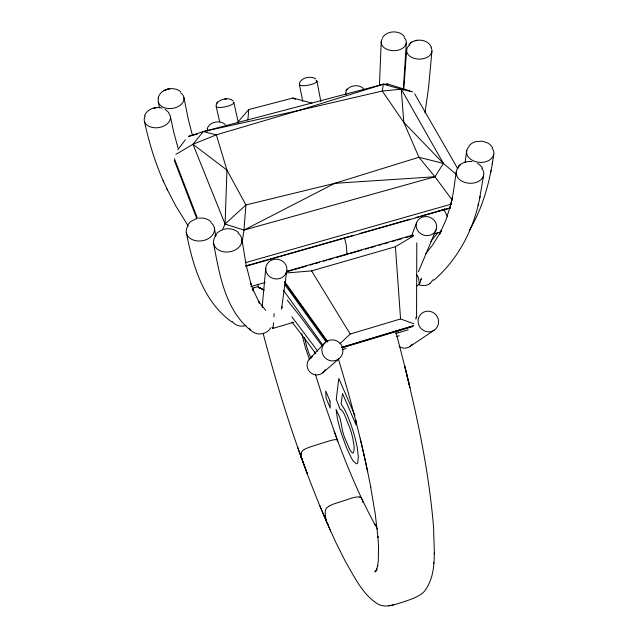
<?xml version="1.0" encoding="UTF-8"?>
<svg xmlns="http://www.w3.org/2000/svg" width="638" height="638" viewBox="0 0 638 638"><rect width="100%" height="100%" fill="white"/><g stroke="black" fill="none" stroke-linecap="round" stroke-linejoin="round"><path stroke-width="0.96" d="M346.952 254.203L346.944 253.382M415.92 319.215L415.928 317.222M416.55 317.844L416.797 242.831M381.213 41.845L379.427 85.747M222.255 230.262L225.086 224.042L226.937 170.091L216.338 134.833L203.227 131.595L188.529 136.373M274.109 313.665L273.973 316.815M272.761 327.613L272.761 328.387M406.302 42.706L403.383 89.168M406.645 49.955L403.679 90.141M263.215 333.746C280.09 397.865 300.506 461.178 326.664 522.147A19.65 12.09 -24.9 0 0 327.095 523.136L335.835 542.404L345.613 561.879C354.569 576.999 362.559 594.648 378.087 604.186C385.91 608.245 394.603 604.545 402.387 602.264C409.803 599.68 417.635 597.455 423.656 592.16C438.003 574.814 433.665 549.613 433.68 528.822L433.633 528.065C428.162 461.282 412.722 395.783 395.656 331.146M433.72 563.737L433.784 562.732M434.271 553.88L434.334 552.923M431.918 51.231L428.553 87.733L424.972 112.838M242.089 242.879L243.963 230.095L245.909 204.95L226.937 170.091L192.963 144.284L175.889 154.38M247.887 120.096L248.708 109.584L292.914 98.021L311.974 103.133M273.622 322.676L272.992 327.693M301.104 454.647L301.088 456.688M262.17 307.077L265.743 268.271M301.104 454.631L301.184 453.937M456.178 172.18L453.259 192.971L450.045 207.533L452.406 197.716M466.681 150.871L465.134 162.451M281.486 309.302L286.797 270.839A10.615 9.865 7.7 0 0 272.538 259.794A10.615 9.865 7.7 0 0 269.643 276.637A10.615 9.865 7.7 0 0 286.797 270.839M301.192 453.881L301.319 453.211M483.652 175.179L479.64 198.37M469.201 230.517C483.189 207.422 490.04 180.817 493.756 154.276M409.963 90.947L387.76 84.001L383.358 84.224L382.266 91.027L403.814 122.4L443.426 163.424L456.832 174.932M490.678 172.34L490.997 170.585M492.209 163.878L492.528 162.116M158.144 98.244C160.042 88.666 173.911 85.755 180.785 91.856M216.043 104.991L217.694 102.056L216.872 102.997C220.684 99.002 228.587 96.944 233.101 100.868M299.342 83.371C301.375 77.389 310.85 75.603 315.818 78.945M433.816 280.273C458.578 258.876 474.178 228.412 480.071 196.44M478.037 205.388L478.476 203.466M207.23 128.812C209.049 121.746 220.174 119.705 225.174 124.434M301.343 453.116L301.591 452.318A19.132 5.957 -20.2 0 1 301.894 451.664L302.013 451.465A10.447 3.262 -20.1 0 1 302.556 450.779A6.117 1.914 -20.1 0 1 304.278 449.439M450.516 205.611L445.779 220.397L439.598 234.018L440.459 232.36L432.572 245.072L425.458 254.036M411.757 235.51L416.678 222.447M421.016 279.46C418.081 290.713 420.53 276.701 416.295 274.858M418.44 271.724L436.121 229.688A10.375 9.434 20.1 0 0 424.366 216.633A10.375 9.434 20.1 0 0 418.688 231.953A10.375 9.434 20.1 0 0 436.121 229.688M418.991 283.926L417.228 285.8A9.347 3.134 50.5 0 1 416.311 285.888M420.833 279.811L421.582 278.16M144.555 115.749C147.011 109.042 155.481 106.243 161.988 108.061M433.106 279.667L429.845 283.663M444.176 209.447L444.654 208.586M225.086 224.042L245.909 204.95L334.791 183.321L434.917 176.758L443.426 163.424L401.262 89.192L383.358 84.224L203.227 131.595L192.963 144.284L225.086 224.042L243.963 230.095L434.917 176.758L452.262 200.101M382.537 37.498C387.226 30.417 399.26 29.954 404.468 36.677M214.87 235.829L217.773 232.407L221.577 230.063M457.566 167.738L460.07 164.923L458.73 166.199C461.864 162.339 467.191 161.111 471.953 161.597M347.168 89.081L345.876 91.194C348.906 85.285 358.859 83.761 363.493 88.602M177.898 149.747L185.323 139.746M437.947 232.519L430.825 241.419M187.612 225.015L190.523 221.633L196.408 218.611M237.176 122.911L248.708 109.584M324.957 342.813L309.837 358.436M469.002 145.751L471.865 143.255L475.517 141.676L482.129 141.189L487.655 142.912L489.96 144.467L492.568 147.537M340.078 343.603L350.182 334.049L400.568 318.952L413.871 323.785M408.918 44.373L411.821 42.1L410.234 43.24C416.47 38.105 427.907 39.317 431.384 47.164M322.764 372.823L339.089 358.668A10.631 10.423 46.6 0 0 336.09 340.612A10.631 10.423 46.6 0 0 322.023 351.937A10.631 10.423 46.6 0 0 339.089 358.668M376.109 570.619L374.873 571.624L376.867 569.774L375.248 571.935L376.867 568.825L376.484 569.886L377.704 565.467L377.529 566.504L378.318 560.762L378.509 546.24L378.565 547.101L377.903 536.55L377.959 537.363L375.256 514.164L370.606 486.539L370.71 487.049C362.408 443.833 351.219 401.214 338.411 359.13M409.668 346.689L434.143 330.229A10.487 10.12 52 0 0 432.747 312.325A10.487 10.12 52 0 0 418.105 321.959A10.487 10.12 52 0 0 434.143 330.229M285.792 273.016L311.591 270.895L395.424 246.723L413.536 235.916M254.012 287.866L256.891 286.821L258.661 287.411M243.963 230.095L334.791 183.321L418.935 157.259L443.426 163.424M192.963 144.284L216.338 134.833L299.222 110.358L383.358 84.224M245.893 266.038L250.551 264.579M245.925 325.484C241.18 327.111 235.398 325.731 232.304 321.672M342.343 349.672L346.155 348.523M395.664 333.586L408.28 329.782M396.74 336.489L399.165 335.755M341.21 347.447L413.663 325.619M342.654 347.255L413.049 326.05M342.813 347.63L412.268 326.696M272.785 328.45L293.791 322.246M286.462 271.405L413.017 235.039M288.105 271.397L292.882 270.026M294.796 269.475L306.264 266.182M310.092 265.081L312.963 264.26M314.869 263.709L319.654 262.338M323.474 261.237L326.345 260.416M328.251 259.865L333.036 258.486M336.856 257.393L348.332 254.091M350.238 253.541L361.714 250.248M365.534 249.147L368.405 248.326M370.319 247.775L375.096 246.404M378.924 245.303L381.787 244.482M383.701 243.931L388.478 242.552M392.306 241.459L395.169 240.63M397.083 240.079L401.86 238.708M405.688 237.607L413.336 235.414M250.862 286.59L265.113 282.482M433.936 233.851L441.592 231.65M245.614 262.609L451.696 204.032M245.67 265.974L248.461 265.177M249.394 264.914L267.003 259.905M267.928 259.642L273.463 258.063M274.388 257.8L279.915 256.221M280.832 255.966L293.695 252.297M294.612 252.042L300.107 250.471M301.024 250.216L318.354 245.279M319.271 245.016L324.718 243.469M325.627 243.206L331.983 241.395M332.884 241.14L338.315 239.593M339.225 239.338L350.055 236.251M350.956 235.996L353.651 235.223M359.952 233.436L362.639 232.671M363.54 232.407L369.817 230.621M370.71 230.374L376.077 228.843M376.97 228.587L387.673 225.541M388.566 225.286L394.794 223.515M395.68 223.26L401.007 221.745M401.892 221.49L409.859 219.225M416.048 217.462L418.695 216.705M420.458 216.202L425.745 214.695M426.623 214.448L437.166 211.449M438.043 211.194L443.306 209.695M246.069 266.19L450.428 207.988M188.569 136.42L197.23 134.139M385.838 84.511L387.76 84.001M438.194 211.106L450.468 207.884M203.227 131.595L299.222 110.358L382.266 91.027L401.262 89.192L412.714 91.88M223.643 229.345C228.643 228.037 234.465 228.811 238.317 232.463M344.464 237.83L346.243 244.761L346.944 253.23M417.531 40.258L415.091 40.744M156.079 107.623L153.941 108.053L155.784 107.686M388.709 605.797L390.472 605.454M391.708 605.199L393.502 604.84M169.804 88.794L167.531 89.24M224.672 99.081L226.57 98.85M198.538 218.172C202.9 217.638 207.677 218.523 210.915 221.689M302.061 458.395L301.479 457.901A18.957 5.854 -20.2 0 1 301.248 457.43L297.619 447.134M263.957 290.043L258.789 287.363L263.917 290.027M292.914 98.021L295.45 99.345M258.629 287.252L263.813 289.947M165.106 109.234L168.815 112.567M477.543 163.368L479.864 164.955L482.503 168.089M232.017 322.086C203.155 301.678 192.796 265.464 186.296 232.495M328.267 524.532L327.111 523.168M250.303 330.085C224.919 309.135 219.4 274.101 213.618 243.612M287.283 300.235L299.908 315.993L322.27 346.075M265.639 310.307L258.278 301.088L259.578 303.178L252.473 288.528L253.262 290.832L250.495 282.825L251.276 285.106L246.132 264.945L241.938 239.625M434.917 176.758L418.935 157.259L403.814 122.4L401.262 89.192M291.837 316.791L317.772 351.187M284.612 281.605L327.82 341.729M284.357 282.227L327.334 342.04M284.803 284.556L325.587 341.298M283.439 290.258L322.334 344.392M188.106 225.812L175.753 205.875L166.869 188.744M377.576 529.085L374.785 524.253L375.112 524.851C360.223 497.831 348.372 469.265 337.494 440.443L337.438 440.364A10.423 3.246 -20.4 0 0 336.992 439.933A6.093 1.898 -20.4 0 0 335.452 439.622A7.305 2.273 -20.4 0 0 333.897 439.821A11.221 3.485 -20.4 0 0 332.278 440.148L330.699 440.547A34.005 10.391 -20.3 0 0 329.056 440.994L310.858 446.72A34.077 10.423 -20.1 0 0 309.199 447.31L307.58 447.924A11.261 3.501 -20.1 0 0 305.905 448.626A7.329 2.289 -20.1 0 0 304.31 449.439M249.275 328.235C251.364 331.832 255.503 333.985 259.626 333.969A12.8 12.194 -18.3 0 0 271.006 327.565M311.591 270.895L350.182 334.049M414.66 93.826L457.829 168.815M144.443 121.379C148.949 142.122 155.026 162.594 163.751 181.966M163.057 180.458L167.547 190.212M311.033 358.444L310.73 357.766A18.669 2.991 73.3 0 1 307.133 347.885A18.151 2.903 73.3 0 1 305.554 342.167L304.541 337.685M330.612 531.095L319.933 505.91M354.927 415.553L338.826 378.398L336.258 399.316L340.182 409.421A22.314 3.756 72.6 0 1 342.598 411.319A19.172 3.23 72.6 0 1 344.552 414.708L350.19 428.832A18.35 3.094 72.6 0 1 351.69 433.872A19.403 3.27 72.6 0 1 352.862 438.721C353.436 443.25 355.31 448.602 353.213 452.884A21.891 3.668 72.6 0 1 352.152 452.669L351.067 451.545A19.116 3.198 72.6 0 1 349.512 449.064L344.52 437.285A17.465 2.919 72.6 0 1 342.742 431.655L340.078 418.217L336.066 409.349L337.279 417.723A28.2 4.713 72.6 0 0 338.938 424.964A29.651 4.96 72.6 0 0 339.639 427.564A28.391 4.745 72.6 0 0 342.048 435.507L345.948 446.121A45.139 7.648 72.6 0 0 347.726 450.38L351.418 458.06A29.404 4.929 72.5 0 0 353.524 461.394L356.371 463.746A35.76 6.005 72.6 0 0 357.727 462.821L358.333 456.936L357.296 447.972A30.393 5.128 72.6 0 0 355.852 441.153L355.494 439.678A33.375 5.622 72.6 0 0 354.289 435.14L352.981 430.69A27.984 4.729 72.6 0 0 350.597 423.536L347.407 415.434A29.181 4.929 72.6 0 0 344.536 409.373L341.115 404.021L342.51 393.455L356.108 424.94L356.052 420.243M258.964 287.937L257.592 284.309M174.405 158.679L197.341 218.06M309.661 359.848L305.538 348.133L301.71 333.73M174.357 160.529L196.879 218.914M281.988 306.814L282.331 307.707M301.104 456.768L307.269 473.579L301.104 456.768L301.216 457.318M315.507 374.618L325.396 406.007L337.494 440.443M334.152 431.288L337.677 440.938A19.132 5.957 -20.2 0 0 337.494 440.443M178.161 148.518L173.759 132.249L170.378 116.523M192.429 135.312L188.242 119.019L183.967 97.758M326.241 520.752L325.946 519.444M362.647 501.093L362.384 500.16A19.794 12.25 -25 0 0 361.985 499.139L361.842 498.86A10.774 6.675 -25.3 0 0 361.212 498.007A6.3 3.9 -25.4 0 0 359.33 496.978M364.091 455.237L367.663 471.721L367.568 471.283M360.263 438.753L364.178 455.58M216.146 106.426L219.687 121.754M362.711 501.38L362.926 502.457M233.867 102.678L238.389 122.815M158.312 102.128L159.556 107.878M299.461 84.782L302.747 101.338M316.95 81.082L320.882 101.578M325.922 519.34L325.699 518.04M314.733 351.442L315.132 353.883M214.376 227.973L215.756 235.749M337.701 441.057L337.765 441.632M325.691 518.008L325.492 516.668M325.492 516.628L325.332 515.305M325.316 515.201L325.205 512.258A19.794 12.25 -25 0 1 325.316 511.07L325.388 510.719A10.806 6.707 -24.7 0 1 325.755 509.531A6.324 3.924 -24.5 0 1 327.246 507.401A7.584 4.705 -24.6 0 1 328.817 506.293M395.424 246.723L400.568 318.952M252.409 288.751A14.945 6.021 -48.7 0 1 254.044 287.746M441.273 230.709A20.815 10.583 55.1 0 1 440.778 230.589M447.086 215.189A18.773 9.442 54.4 0 1 447.533 216.896M443.952 209.814A13.079 6.181 55.7 0 1 446.584 215.054M233.181 102A9.06 2.249 -12.4 0 1 225.549 106.745A9.06 2.249 -12.4 0 1 216.481 105.693M316.081 80.468A8.948 2.193 -11.4 0 1 308.856 85.053A8.948 2.193 -11.4 0 1 299.86 83.841M346.147 94.703A9.474 4.035 -8 0 1 346.243 91.976M363.197 89.432A9.474 4.035 -8 0 1 363.596 89.727M207.573 131.157A9.674 4.203 -10.8 0 1 207.597 129.139M225.525 125.638A9.674 4.203 -10.8 0 1 225.852 125.957M359.298 497.018A7.552 4.681 -25.4 0 0 357.623 496.938A11.612 7.178 -25.3 0 0 355.892 497.138L354.226 497.465A35.321 21.548 -25.1 0 0 352.511 497.879L333.786 503.948A35.401 21.612 -24.6 0 0 332.095 504.642L330.468 505.384A11.651 7.209 -24.6 0 0 328.817 506.285M262.433 307.277A9.682 9.052 11.7 0 1 262.561 306.95M412.156 344.217A9.554 9.283 55.5 0 1 399.117 346.466M325.292 369.641A9.682 9.538 50.8 0 1 309.885 372.01A9.682 9.538 50.8 0 1 312.468 356.594M168.799 113.221A13.215 9.131 -8.4 0 1 158.112 127.68A13.215 9.131 -8.4 0 1 145.161 116.028M180.674 92.869A13.031 8.916 -7.7 0 1 174.134 108.045A13.031 8.916 -7.7 0 1 158.511 98.188M238.062 233.149A14.315 10.822 -7.2 0 1 238.134 248.015A14.315 10.822 -7.2 0 1 218.635 250.032A14.315 10.822 -7.2 0 1 216.162 235.406M210.979 222.574A14.227 10.639 -8.3 0 1 210.827 236.834A14.227 10.639 -8.3 0 1 192.054 239.497A14.227 10.639 -8.3 0 1 188.027 225.828M492.081 148.223A13.669 9.753 4 0 1 488.572 160.632A13.669 9.753 4 0 1 470.732 159.333A13.669 9.753 4 0 1 469.129 146.549M429.837 283.655A12.481 10.958 34.4 0 1 418.672 284.66M481.85 168.488A13.845 10.025 3.8 0 1 478.867 181.224A13.845 10.025 3.8 0 1 460.931 180.554A13.845 10.025 3.8 0 1 458.22 167.603M404.165 37.658A12.561 8.358 0.1 0 1 394.667 50.665A12.561 8.358 0.1 0 1 382.433 38.687M431.001 47.547A12.664 8.469 1 0 1 425.698 58.002A12.664 8.469 1 0 1 409.397 55.841A12.664 8.469 1 0 1 410.035 44.772M397.905 331.72A7.688 0.909 37 0 1 398.359 332.087M291.885 321.943A221.482 33.264 54.4 0 1 315.722 353.548M165.641 89.854L163.902 90.724L167.69 89.208L165.641 89.854M329.998 401.135L325.715 391.014L326.058 398.056L330.293 408.129L329.998 401.135M409.883 387.402L404.819 366.467L409.883 387.402"/></g></svg>
